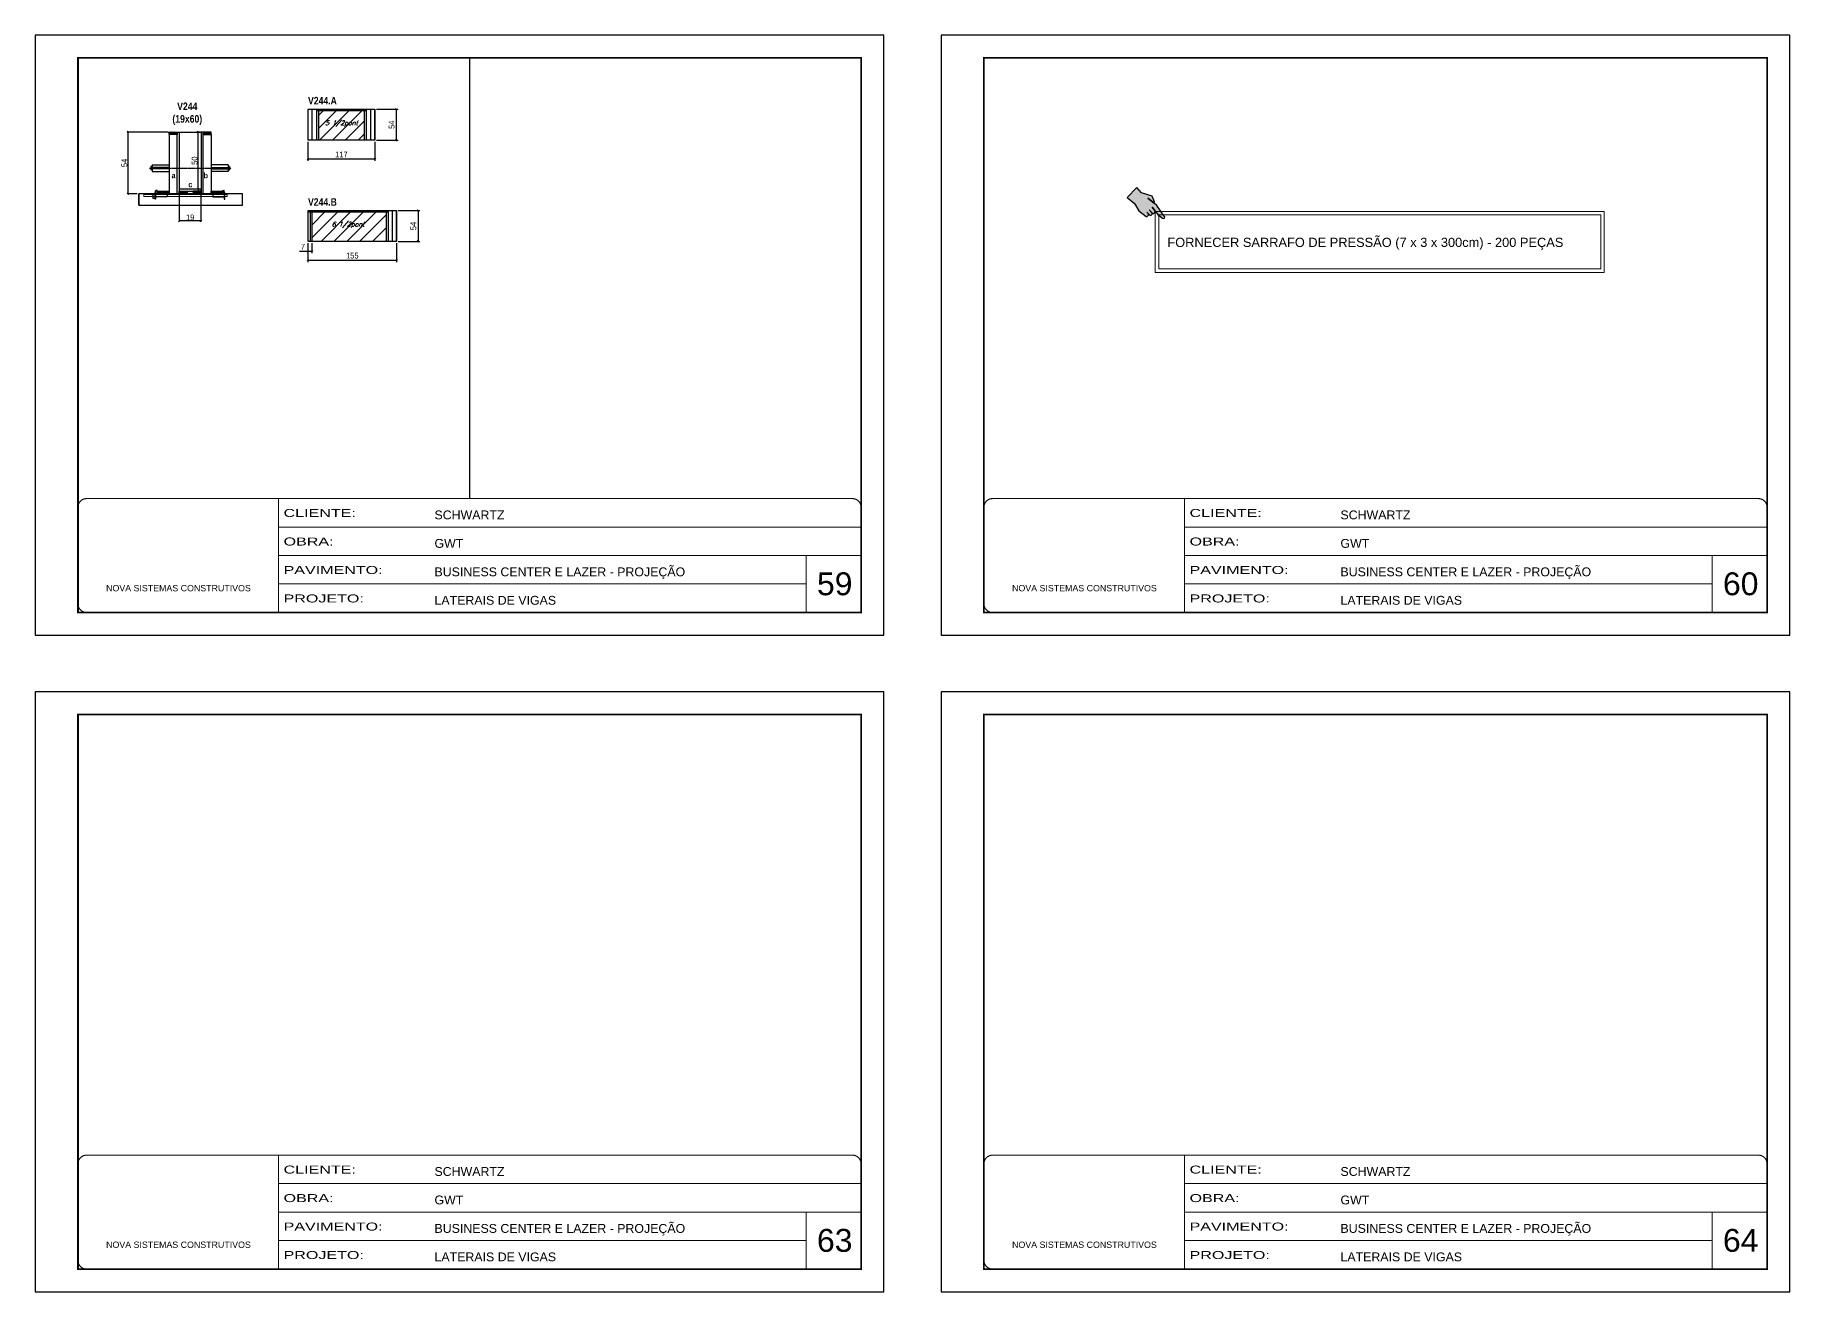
# Model space of a CAD drawing. Extents: x 2603 to 22413, y 1253 to 30260.
# Drawn here: x 5773 to 8843, y 11591 to 13789 of the extents above; entities that cross this region are included whole.
import ezdxf

# ---------------------------------------------------------------- set-up
doc = ezdxf.new("R2010")
doc.units = 0
for name, pattern in [('CONTINUO', [0]), ('DASHED', [0.75, 0.5, -0.25]), ('HIDDEN', [0.375, 0.25, -0.125])]:
    doc.linetypes.add(name, pattern=pattern)
for name, color, linetype in [('barrote', 251, 'Continuous'), ('COTA', 241, 'Continuous'), ('detalhes', 4, 'Continuous'), ('NOMENCLATURA', 7, 'Continuous'), ('Painéis', 200, 'Continuous'), ('presilha', 1, 'Continuous'), ('REGUA-80', 111, 'Continuous'), ('SARR_2.2x10', 60, 'Continuous'), ('SARR_2.2x7', 40, 'Continuous'), ('SARR_3.5x7', 81, 'Continuous'), ('TENSOR', 3, 'Continuous'), ('texto', 7, 'Continuous'), ('va165-sec', 5, 'DASHED')]:
    doc.layers.add(name, color=color, linetype=linetype)
for name, color, linetype, lineweight in [('CARIMBO', 255, 'Continuous', 9), ('CONCRETO', 251, 'Continuous', 25), ('contorno de painel', 7, 'Continuous', 13), ('Folhas', 255, 'Continuous', 9), ('Hachura', 251, 'Continuous', 9), ('SARRAFO DE PRESSAO', 251, 'DASHED', 9), ('SCO-___-LAJ', 2, 'Continuous', 0)]:
    doc.layers.add(name, color=color, linetype=linetype, lineweight=lineweight)
doc.layers.add('Laje_Perimetro', color=7, linetype='Continuous', plot=False)
doc.styles.add('ARIAL', font='arial.ttf')
doc.styles.add('COTA TECNICA', font='techl___.ttf', dxfattribs={"height": 10})
doc.styles.add('COTA TECNICA 2X', font='techl___.ttf', dxfattribs={"height": 10})
doc.styles.add('Romans', font='romans.shx')
doc.styles.add('TECNICA', font='techb___.ttf', dxfattribs={"height": 10})
doc.styles.add('Tecnologia', font='')
doc.styles.get('Tecnologia').set_extended_font_data('Forgotten Futurist')
doc.dimstyles.new('PAINEL', dxfattribs={"dimtxt": 10, "dimasz": 3, "dimexe": 3, "dimexo": 3, "dimgap": 3, "dimtad": 1, "dimdec": 1, "dimzin": 12, "dimdsep": 46, "dimtxsty": 'COTA TECNICA', "dimblk1": 'OBLIQUE', "dimblk2": 'OBLIQUE', "dimsah": 1, "dimcen": 0.9, "dimclrd": 4, "dimclre": 4, "dimclrt": 240, "dimadec": 1, "dimazin": 3, "dimtfac": 1, "dimtdec": 1, "dimtmove": 0, "dimatfit": 3, "dimfxl": 1, "dimtolj": 1, "dimtzin": 12, "dimarcsym": 0})
doc.dimstyles.new('SECAO', dxfattribs={"dimscale": 0.333333, "dimtxt": 5, "dimasz": 9, "dimexe": 3, "dimexo": 3, "dimgap": 3, "dimtad": 1, "dimdec": 1, "dimlfac": 0.5, "dimzin": 12, "dimdsep": 46, "dimtxsty": 'COTA TECNICA 2X', "dimblk1": 'OBLIQUE', "dimblk2": 'OBLIQUE', "dimsah": 1, "dimcen": 0.9, "dimclrd": 4, "dimclre": 4, "dimclrt": 240, "dimadec": 1, "dimazin": 3, "dimtfac": 1, "dimtdec": 1, "dimtmove": 0, "dimatfit": 3, "dimfxl": 1, "dimtolj": 1, "dimtzin": 12, "dimarcsym": 0})
pattern_1 = [(135, (39260.7629, -110000.6671), (-1.122532015, -1.122532015), [])]

# ---------------------------------------------------------------- blocks, each defined once
blk = doc.blocks.new('9999999999')
at = {"color": 30, "linetype": 'CONTINUO'}
for p, q in [((98564.6, 34230.2), (98564.6, 34429.4)), ((98564.6, 34379.6), (99584, 34379.6)), ((98564.6, 34329.8), (99488, 34329.8)), ((99584, 34329.8), (99488, 34329.8)), ((99488, 34329.8), (99488, 34230.2)), ((98564.6, 34280), (99488, 34280))]:
    blk.add_line(p, q, dxfattribs=at)
at = {"color": 30, "linetype": 'CONTINUO', "const_width": 2}
blk.add_lwpolyline([(99584, 34230.2), (99584, 34414.4, 0.414214), (99569, 34429.4), (98229, 34429.4, 0.414214), (98214, 34414.4), (98214, 34245.2, 0.414214), (98229, 34230.2), (99584, 34230.2)], format="xyb", dxfattribs=at)
at = {"layer": 'Folhas'}
blk.add_lwpolyline([(98139, 34190.2), (99624, 34190.2), (99624, 35240.2), (98139, 35240.2)], close=True, dxfattribs=at)
at = {"layer": 'Folhas', "color": 30, "const_width": 3}
blk.add_lwpolyline([(98214, 34230.2), (99584, 34230.2), (99584, 35200.2), (98214, 35200.2)], close=True, dxfattribs=at)
at = {"color": 7, "linetype": 'Continuous', "ltscale": 5, "style": 'ARIAL'}
for s, height, p in [('SCHWARTZ', 15.48, (98837.7, 34393.1)), ('GWT', 15.48, (98837.7, 34343.3)), ('BUSINESS CENTER E LAZER - PROJEÇÃO', 15.483, (98837.7, 34293.5)), ('NOVA SISTEMAS CONSTRUTIVOS', 11.059, (98263.2, 34267.2)), ('LATERAIS DE VIGAS', 15.483, (98837.7, 34243.7))]:
    blk.add_text(s, height=height, dxfattribs=at).set_placement(p)
at = {"layer": 'Folhas', "color": 7, "style": 'Tecnologia', "width": 1.5}
for s, p in [('CLIENTE:', (98573.7, 34397.2)), ('OBRA:', (98573.7, 34347.3)), ('PAVIMENTO:', (98573.7, 34297.5)), ('PROJETO:', (98573.7, 34247.7))]:
    blk.add_text(s, height=14, dxfattribs=at).set_placement(p)
blk = doc.blocks.new('_Oblique')
at = {"color": 0, "linetype": 'ByBlock', "lineweight": -2}
blk.add_line((-0.5, -0.5), (0.5, 0.5), dxfattribs=at)
blk = doc.blocks.new('*D1517')
at = {"layer": 'COTA', "color": 4, "linetype": 'ByBlock', "lineweight": -2, "transparency": 16777216}
for p, q in [((6250.4, 13602.3), (6250.4, 13569.3)), ((6367.4, 13602.3), (6367.4, 13569.3)), ((6367.4, 13572.3), (6250.4, 13572.3))]:
    blk.add_line(p, q, dxfattribs=at)
at = {"layer": 'Defpoints', "color": 0, "linetype": 'ByBlock', "transparency": 16777216}
for p in [(6250.4, 13605.3), (6367.4, 13605.3), (6250.4, 13572.3)]:
    blk.add_point(p, dxfattribs=at)
at = {"layer": 'COTA', "color": 4, "linetype": 'ByBlock', "lineweight": -2, "transparency": 16777216, "xscale": 3, "yscale": 3, "zscale": 3, "rotation": 180}
blk.add_blockref('_Oblique', (6250.4, 13572.3), dxfattribs=at)
at = {"layer": 'COTA', "color": 4, "linetype": 'ByBlock', "lineweight": -2, "transparency": 16777216, "xscale": 3, "yscale": 3, "zscale": 3}
blk.add_blockref('_Oblique', (6367.4, 13572.3), dxfattribs=at)
at = {"layer": 'COTA', "color": 240, "linetype": 'ByBlock', "transparency": 16777216, "insert": (6308.9, 13580.4), "char_height": 10, "attachment_point": 5, "style": 'COTA TECNICA'}
blk.add_mtext('\\A1;117', dxfattribs=at)
blk = doc.blocks.new('*D1518')
at = {"layer": 'COTA', "color": 4, "linetype": 'ByBlock', "lineweight": -2, "transparency": 16777216}
for p, q in [((6370.4, 13659.3), (6407.9, 13659.3)), ((6404.9, 13659.3), (6404.9, 13605.3)), ((6370.4, 13605.3), (6407.9, 13605.3))]:
    blk.add_line(p, q, dxfattribs=at)
at = {"layer": 'Defpoints', "color": 0, "linetype": 'ByBlock', "transparency": 16777216}
for p in [(6367.4, 13659.3), (6367.4, 13605.3), (6404.9, 13605.3)]:
    blk.add_point(p, dxfattribs=at)
at = {"layer": 'COTA', "color": 4, "linetype": 'ByBlock', "lineweight": -2, "transparency": 16777216, "xscale": 3, "yscale": 3, "zscale": 3}
for p, rotation in [((6404.9, 13659.3), 90), ((6404.9, 13605.3), 270)]:
    blk.add_blockref('_Oblique', p, dxfattribs=dict(at, rotation=rotation))
at = {"layer": 'COTA', "color": 240, "linetype": 'ByBlock', "transparency": 16777216, "insert": (6396.8, 13632.3), "char_height": 10, "attachment_point": 5, "rotation": 90, "style": 'COTA TECNICA'}
blk.add_mtext('\\A1;54', dxfattribs=at)
blk = doc.blocks.new('*D1519')
at = {"layer": 'COTA', "color": 4, "linetype": 'ByBlock', "lineweight": -2, "transparency": 16777216}
for p, q in [((6250.4, 13425.1), (6250.4, 13392.1)), ((6405.4, 13425.1), (6405.4, 13392.1)), ((6405.4, 13395.1), (6250.4, 13395.1))]:
    blk.add_line(p, q, dxfattribs=at)
at = {"layer": 'Defpoints', "color": 0, "linetype": 'ByBlock', "transparency": 16777216}
for p in [(6250.4, 13428.1), (6405.4, 13428.1), (6250.4, 13395.1)]:
    blk.add_point(p, dxfattribs=at)
at = {"layer": 'COTA', "color": 4, "linetype": 'ByBlock', "lineweight": -2, "transparency": 16777216, "xscale": 3, "yscale": 3, "zscale": 3, "rotation": 180}
blk.add_blockref('_Oblique', (6250.4, 13395.1), dxfattribs=at)
at = {"layer": 'COTA', "color": 4, "linetype": 'ByBlock', "lineweight": -2, "transparency": 16777216, "xscale": 3, "yscale": 3, "zscale": 3}
blk.add_blockref('_Oblique', (6405.4, 13395.1), dxfattribs=at)
at = {"layer": 'COTA', "color": 240, "linetype": 'ByBlock', "transparency": 16777216, "insert": (6327.9, 13403.3), "char_height": 10, "attachment_point": 5, "style": 'COTA TECNICA'}
blk.add_mtext('\\A1;155', dxfattribs=at)
blk = doc.blocks.new('*D1520')
at = {"layer": 'COTA', "color": 4, "linetype": 'ByBlock', "lineweight": -2, "transparency": 16777216}
for p, q in [((6408.4, 13482.1), (6445.9, 13482.1)), ((6442.9, 13482.1), (6442.9, 13428.1)), ((6408.4, 13428.1), (6445.9, 13428.1))]:
    blk.add_line(p, q, dxfattribs=at)
at = {"layer": 'Defpoints', "color": 0, "linetype": 'ByBlock', "transparency": 16777216}
for p in [(6405.4, 13482.1), (6405.4, 13428.1), (6442.9, 13428.1)]:
    blk.add_point(p, dxfattribs=at)
at = {"layer": 'COTA', "color": 4, "linetype": 'ByBlock', "lineweight": -2, "transparency": 16777216, "xscale": 3, "yscale": 3, "zscale": 3}
for p, rotation in [((6442.9, 13482.1), 90), ((6442.9, 13428.1), 270)]:
    blk.add_blockref('_Oblique', p, dxfattribs=dict(at, rotation=rotation))
at = {"layer": 'COTA', "color": 240, "linetype": 'ByBlock', "transparency": 16777216, "insert": (6434.8, 13455.1), "char_height": 10, "attachment_point": 5, "rotation": 90, "style": 'COTA TECNICA'}
blk.add_mtext('\\A1;54', dxfattribs=at)
blk = doc.blocks.new('*D1521')
at = {"layer": 'COTA', "color": 4, "linetype": 'ByBlock', "lineweight": -2, "transparency": 16777216}
for p, q in [((6250.4, 13425.1), (6250.4, 13407.8)), ((6257.4, 13425.1), (6257.4, 13407.8)), ((6250.4, 13410.8), (6235.7, 13410.8)), ((6257.4, 13410.8), (6250.4, 13410.8))]:
    blk.add_line(p, q, dxfattribs=at)
at = {"layer": 'Defpoints', "color": 0, "linetype": 'ByBlock', "transparency": 16777216}
for p in [(6250.4, 13428.1), (6257.4, 13428.1), (6250.4, 13410.8)]:
    blk.add_point(p, dxfattribs=at)
at = {"layer": 'COTA', "color": 4, "linetype": 'ByBlock', "lineweight": -2, "transparency": 16777216, "xscale": 3, "yscale": 3, "zscale": 3, "rotation": 180}
blk.add_blockref('_Oblique', (6250.4, 13410.8), dxfattribs=at)
at = {"layer": 'COTA', "color": 4, "linetype": 'ByBlock', "lineweight": -2, "transparency": 16777216, "xscale": 3, "yscale": 3, "zscale": 3}
blk.add_blockref('_Oblique', (6257.4, 13410.8), dxfattribs=at)
at = {"layer": 'COTA', "color": 240, "linetype": 'ByBlock', "transparency": 16777216, "insert": (6241.6, 13418.9), "char_height": 10, "attachment_point": 5, "style": 'COTA TECNICA'}
blk.add_mtext('\\A1;7', dxfattribs=at)
blk = doc.blocks.new('*D275')
at = {"layer": 'COTA', "color": 4, "lineweight": -2, "transparency": 16777216}
for p, q in [((6025.2, 13510.5), (6025.2, 13463)), ((6063.2, 13510.5), (6063.2, 13463)), ((6063.2, 13464), (6025.2, 13464))]:
    blk.add_line(p, q, dxfattribs=at)
at = {"layer": 'Defpoints', "color": 0, "transparency": 16777216}
for p in [(6025.2, 13511.5), (6063.2, 13511.5), (6025.2, 13464)]:
    blk.add_point(p, dxfattribs=at)
at = {"layer": 'COTA', "color": 4, "lineweight": -2, "transparency": 16777216, "xscale": 3, "yscale": 3, "zscale": 3, "rotation": 180}
blk.add_blockref('_Oblique', (6025.2, 13464), dxfattribs=at)
at = {"layer": 'COTA', "color": 4, "lineweight": -2, "transparency": 16777216, "xscale": 3, "yscale": 3, "zscale": 3}
blk.add_blockref('_Oblique', (6063.2, 13464), dxfattribs=at)
at = {"layer": 'COTA', "color": 240, "transparency": 16777216, "insert": (6044.2, 13470.1), "char_height": 10, "attachment_point": 5, "style": 'COTA TECNICA 2X'}
blk.add_mtext('\\A1;19', dxfattribs=at)
blk = doc.blocks.new('PRESILHA METÁLICA 1')
at = {"layer": 'presilha'}
for p, q in [((0, 13), (6, 13)), ((0, 13), (0, 0)), ((6, 0), (0, 0)), ((6, 15.5), (7.5, 15.5)), ((6, -2.5), (6, 15.5)), ((6, 13), (6, 0)), ((7.5, 10.6), (7.5, 19.9)), ((7.5, 15.5), (7.5, -2.5)), ((37.5, 4.1), (7.5, 4.1)), ((12, 21), (8.6, 21)), ((9, 11.6), (9, 18.9)), ((12, 19.5), (9.6, 19.5)), ((37.5, 11), (9.6, 11)), ((12, 21), (12, 19.5)), ((37.5, 11), (37.5, 4.1)), ((7.5, -2.5), (6, -2.5))]:
    blk.add_line(p, q, dxfattribs=at)
for centre, radius, start, end in [((8.6, 19.9), 1.14, 90, 180), ((9.6, 18.9), 0.57, 90, 180), ((9.6, 11.6), 0.57, 180, 270)]:
    blk.add_arc(centre, radius, start, end, dxfattribs=at)
blk = doc.blocks.new('PRESILHA METÁLICA 2')
at = {"layer": 'presilha'}
for p, q in [((-30.8, 13.5), (-30.8, 6.6)), ((-30.8, 13.5), (-2.8, 13.5)), ((-30.8, 6.6), (-0.8, 6.6)), ((-5.2, 23.5), (-5.2, 22)), ((-5.2, 23.5), (-1.9, 23.5)), ((-5.2, 22), (-2.8, 22)), ((-2.2, 14.1), (-2.2, 21.4)), ((0.8, 18), (-0.8, 18)), ((-0.8, 18), (-0.8, 0)), ((-0.8, 0), (0.8, 0)), ((-0.8, 14.6), (-0.8, 22.4)), ((0.8, 0), (0.8, 18))]:
    blk.add_line(p, q, dxfattribs=at)
for centre, radius, start, end in [((-2.8, 21.4), 0.57, 0, 90), ((-2.8, 14.1), 0.57, 270, 0), ((-1.9, 22.4), 1.14, 0, 90)]:
    blk.add_arc(centre, radius, start, end, dxfattribs=at)
blk = doc.blocks.new('*D276')
at = {"layer": 'COTA', "color": 4, "lineweight": -2, "transparency": 16777216}
for p, q in [((6006.6, 13619.5), (5934.3, 13619.5)), ((5935.3, 13619.5), (5935.3, 13511.5)), ((5951.4, 13511.5), (5934.3, 13511.5))]:
    blk.add_line(p, q, dxfattribs=at)
at = {"layer": 'Defpoints', "color": 0, "transparency": 16777216}
for p in [(6007.6, 13619.5), (5935.3, 13511.5), (5952.4, 13511.5)]:
    blk.add_point(p, dxfattribs=at)
at = {"layer": 'COTA', "color": 4, "lineweight": -2, "transparency": 16777216, "xscale": 3, "yscale": 3, "zscale": 3}
for p, rotation in [((5935.3, 13619.5), 90), ((5935.3, 13511.5), 270)]:
    blk.add_blockref('_Oblique', p, dxfattribs=dict(at, rotation=rotation))
at = {"layer": 'COTA', "color": 240, "transparency": 16777216, "insert": (5929.2, 13565.5), "char_height": 10, "attachment_point": 5, "rotation": 90, "style": 'COTA TECNICA 2X'}
blk.add_mtext('\\A1;54', dxfattribs=at)
blk = doc.blocks.new('*D1466')
at = {"layer": 'COTA', "color": 4, "lineweight": -2, "transparency": 16777216}
for p, q in [((6062.2, 13619.5), (6057.2, 13619.5)), ((6058.2, 13519.5), (6058.2, 13619.5)), ((6062.2, 13519.5), (6057.2, 13519.5))]:
    blk.add_line(p, q, dxfattribs=at)
at = {"layer": 'Defpoints', "color": 0, "transparency": 16777216}
for p in [(6058.2, 13619.5), (6063.2, 13619.5), (6063.2, 13519.5)]:
    blk.add_point(p, dxfattribs=at)
at = {"layer": 'COTA', "color": 4, "lineweight": -2, "transparency": 16777216, "xscale": 3, "yscale": 3, "zscale": 3}
for p, rotation in [((6058.2, 13619.5), 90), ((6058.2, 13519.5), 270)]:
    blk.add_blockref('_Oblique', p, dxfattribs=dict(at, rotation=rotation))
at = {"layer": 'COTA', "color": 240, "transparency": 16777216, "insert": (6052, 13569.5), "char_height": 10, "attachment_point": 5, "rotation": 90, "style": 'COTA TECNICA 2X'}
blk.add_mtext('\\A1;50', dxfattribs=at)
blk = doc.blocks.new('INDICADOR')
at = {"layer": 'va165-sec', "ltscale": 100}
blk.add_hatch(color=61, dxfattribs=at).paths.add_polyline_path([(-59.7, -24.5), (-37.5, -24.3), (-35.4, -22.8), (-34.7, -18.5), (-36.9, -15.9), (-32.1, -16.5), (-29.9, -15.1), (-29.3, -11.2), (-31.5, -8.9), (-29.5, -9.3), (-27.5, -7.7), (-26.6, -3.4), (-28.9, -0.4), (-18.5, -2.8), (-3.7, -3.1), (-0.7, -1.9), (0, 0), (-1.3, 2.8), (-2.9, 3.5), (-33.7, 13.2), (-42.6, 13.1), (-44, 16), (-56.7, 23.9), (-82.1, 13.8), (-99.5, 16.7), (-102.1, -17), (-79.1, -17.5)])
at = {"layer": 'REGUA-80', "color": 1}
blk.add_lwpolyline([(-102.1, -17), (-79.1, -17.5), (-59.7, -24.5), (-37.5, -24.3), (-35.4, -22.8), (-34.7, -18.5), (-36.9, -15.9), (-43.1, -15.1), (-32.1, -16.5), (-29.9, -15.1), (-29.3, -11.2), (-31.5, -8.9), (-41.5, -7), (-29.5, -9.3), (-27.5, -7.7), (-26.6, -3.4), (-28.9, -0.4), (-39.8, 2.2), (-18.5, -2.8), (-3.7, -3.1), (-0.7, -1.9), (0, 0), (-1.3, 2.8), (-2.9, 3.5), (-33.7, 13.2), (-42.6, 13.1), (-61.9, 12.9), (-42.6, 13.1), (-44, 16), (-56.7, 23.9), (-82.1, 13.8), (-99.5, 16.7), (-102.1, -17)], dxfattribs=at)
blk = doc.blocks.new('DEDADA')
at = {"linetype": 'Continuous', "ltscale": 100, "xscale": 0.5000000000004939, "yscale": 0.5000000000004939, "zscale": 0.5000000000004939, "rotation": 321.5463332659798}
blk.add_blockref('INDICADOR', (63.1, 17), dxfattribs=at)

msp = doc.modelspace()

# ---------------------------------------------------------------- hatches: boundary and pattern name
at = {"layer": 'Hachura', "linetype": 'ByBlock'}
h = msp.add_hatch(dxfattribs=at)
h.set_pattern_fill('ANSI31', color=256, scale=5)
h.set_pattern_definition([(45, (-126418.031, -5371.03), (-11.2253202, 11.2253202), [])])
h.paths.add_polyline_path([(6386.94, 13428.09), (6386.94, 13479.89), (6257.44, 13479.89), (6257.44, 13428.09)])
h.paths.add_polyline_path([(6348.94, 13605.28), (6348.94, 13657.08), (6268.94, 13657.08), (6268.94, 13605.28)])
h.paths.add_polyline_path([(6284.14, 13449.1), (6351.38, 13449.1), (6356.88, 13465.07), (6289.64, 13465.07)], flags=24)
h.paths.add_polyline_path([(6272.57, 13626.29), (6340.19, 13626.29), (6345.69, 13642.27), (6278.07, 13642.27)], flags=24)
at = {"layer": 'SARR_2.2x10'}
h = msp.add_hatch(dxfattribs=at)
h.set_pattern_fill('ANSI31', color=256, scale=0.5, angle=90)
h.set_pattern_definition([(135, (39181.1629, -110000.6671), (-1.122532015, -1.122532015), [])])
h.paths.add_polyline_path([(5987.62, 13515.9), (5987.62, 13511.5), (6007.62, 13511.5), (6007.62, 13515.9)])
h = msp.add_hatch(dxfattribs=at)
h.set_pattern_fill('ANSI31', color=256, scale=0.5, angle=90)
h.set_pattern_definition([(135, (39274.3629, -110000.6671), (-1.122532015, -1.122532015), [])])
h.paths.add_polyline_path([(6080.82, 13515.9), (6080.82, 13511.5), (6100.82, 13511.5), (6100.82, 13515.9)])
at = {"layer": 'SARR_2.2x7'}
h = msp.add_hatch(dxfattribs=at)
h.set_pattern_fill('ANSI31', color=256, scale=0.5, angle=90)
h.set_pattern_definition([(135, (39175.1629, -109897.0671), (-1.122532015, -1.122532015), [])])
h.paths.add_polyline_path([(6021.62, 13619.5), (6021.62, 13615.1), (6007.62, 13615.1), (6007.62, 13619.5)])
h = msp.add_hatch(dxfattribs=at)
h.set_pattern_fill('ANSI31', color=256, scale=0.5, angle=90)
h.set_pattern_definition([(135, (39195.1629, -109897.0671), (-1.122532015, -1.122532015), [])])
h.paths.add_polyline_path([(6066.82, 13619.5), (6066.82, 13615.1), (6080.82, 13615.1), (6080.82, 13619.5)])
h = msp.add_hatch(dxfattribs=at)
h.set_pattern_fill('ANSI31', color=256, scale=0.5, angle=90)
h.set_pattern_definition(pattern_1)
h.paths.add_polyline_path([(6039.22, 13511.5), (6039.22, 13515.9), (6025.22, 13515.9), (6025.22, 13511.5)])
h = msp.add_hatch(dxfattribs=at)
h.set_pattern_fill('ANSI31', color=256, scale=0.5, angle=90)
h.set_pattern_definition(pattern_1)
h.paths.add_polyline_path([(6049.22, 13515.9), (6049.22, 13511.5), (6063.22, 13511.5), (6063.22, 13515.9)])

# ---------------------------------------------------------------- linework, layer by layer
at = {"ltscale": 3}
for p, q in [((5975.62, 13559.35), (5975.62, 13553.35)), ((5977.62, 13559.35), (5975.62, 13559.35)), ((5977.62, 13553.35), (5975.62, 13553.35)), ((5977.62, 13562.35), (5977.62, 13550.35)), ((5977.62, 13562.35), (6007.62, 13562.35)), ((6007.62, 13557.35), (5977.62, 13557.35)), ((6007.62, 13555.35), (5977.62, 13555.35)), ((5977.62, 13550.35), (6007.62, 13550.35)), ((6110.82, 13562.35), (6080.82, 13562.35)), ((6080.82, 13557.35), (6110.82, 13557.35)), ((6080.82, 13555.35), (6110.82, 13555.35)), ((6110.82, 13550.35), (6080.82, 13550.35)), ((6110.82, 13562.35), (6110.82, 13550.35)), ((6112.82, 13559.35), (6110.82, 13559.35)), ((6110.82, 13553.35), (6112.82, 13553.35)), ((6112.82, 13559.35), (6112.82, 13553.35))]:
    msp.add_line(p, q, dxfattribs=at)
at = {"layer": 'barrote'}
msp.add_lwpolyline([(5954.17, 13491.5), (6136.09, 13491.5), (6136.09, 13511.5), (5954.17, 13511.5)], close=True, dxfattribs=at)
at = {"layer": 'CONCRETO', "linetype": 'Continuous'}
msp.add_line((6025.22, 13619.5), (6063.22, 13619.5), dxfattribs=at)
at = {"layer": 'contorno de painel', "color": 1}
for points in [[(7732.67, 13480.76), (8518.25, 13480.76), (8518.25, 13373.87), (7732.67, 13373.87)], [(7738.93, 13474.5), (8511.99, 13474.5), (8511.99, 13380.13), (7738.93, 13380.13)]]:
    msp.add_lwpolyline(points, close=True, dxfattribs=at)
at = {"layer": 'COTA', "linetype": 'ByBlock'}
msp.add_line((6532.97, 13749.12), (6532.97, 12978.37), dxfattribs=at)
at = {"layer": 'detalhes', "color": 250}
msp.add_line((5954.17, 13491.5), (5954.17, 13511.5), dxfattribs=at)
at = {"layer": 'Laje_Perimetro'}
for points in [[(7257.97, 13789.12), (5772.97, 13789.12), (5772.97, 12739.12), (7257.97, 12739.12)], [(8842.97, 13789.12), (7357.97, 13789.12), (7357.97, 12739.12), (8842.97, 12739.12)], [(7257.97, 12640.55), (5772.97, 12640.55), (5772.97, 11590.55), (7257.97, 11590.55)], [(8842.97, 12640.55), (7357.97, 12640.55), (7357.97, 11590.55), (8842.97, 11590.55)]]:
    msp.add_lwpolyline(points, close=True, dxfattribs=at)
at = {"layer": 'Painéis', "linetype": 'Continuous'}
for p, q in [((6367.44, 13605.28), (6367.44, 13659.28)), ((6405.44, 13428.09), (6405.44, 13482.09))]:
    msp.add_line(p, q, dxfattribs=at)
for points in [[(6250.44, 13659.28), (6367.44, 13659.28), (6367.44, 13605.28), (6250.44, 13605.28)], [(6021.62, 13511.5), (6021.62, 13619.5), (6025.22, 13619.5), (6025.22, 13511.5)], [(6066.82, 13511.5), (6066.82, 13619.5), (6063.22, 13619.5), (6063.22, 13511.5)], [(6063.22, 13519.5), (6025.22, 13519.5), (6025.22, 13515.9), (6063.22, 13515.9)], [(6250.44, 13482.09), (6405.44, 13482.09), (6405.44, 13428.09), (6250.44, 13428.09)]]:
    msp.add_lwpolyline(points, close=True, dxfattribs=at)
at = {"layer": 'SARR_2.2x10'}
for points in [[(5987.62, 13515.9), (6007.62, 13515.9), (6007.62, 13511.5), (5987.62, 13511.5)], [(6080.82, 13515.9), (6100.82, 13515.9), (6100.82, 13511.5), (6080.82, 13511.5)]]:
    msp.add_lwpolyline(points, close=True, dxfattribs=at)
at = {"layer": 'SARR_2.2x7', "linetype": 'Continuous'}
for p, q in [((6257.44, 13605.28), (6257.44, 13659.28)), ((6265.44, 13657.08), (6352.44, 13657.08)), ((6360.44, 13605.28), (6360.44, 13659.28)), ((6250.44, 13479.89), (6390.44, 13479.89)), ((6398.44, 13428.09), (6398.44, 13482.09))]:
    msp.add_line(p, q, dxfattribs=at)
at = {"layer": 'SARR_2.2x7', "linetype": 'HIDDEN'}
msp.add_line((6257.44, 13428.09), (6257.44, 13482.09), dxfattribs=at)
at = {"layer": 'SARR_2.2x7', "elevation": 0}
for points in [[(6007.62, 13619.5), (6021.62, 13619.5), (6021.62, 13615.1), (6007.62, 13615.1)], [(6080.82, 13619.5), (6066.82, 13619.5), (6066.82, 13615.1), (6080.82, 13615.1)]]:
    msp.add_lwpolyline(points, close=True, dxfattribs=at)
at = {"layer": 'SARR_2.2x7'}
for points in [[(6025.22, 13515.9), (6039.22, 13515.9), (6039.22, 13511.5), (6025.22, 13511.5)], [(6063.22, 13515.9), (6049.22, 13515.9), (6049.22, 13511.5), (6063.22, 13511.5)]]:
    msp.add_lwpolyline(points, close=True, dxfattribs=at)
at = {"layer": 'SARR_3.5x7'}
for p, q in [((6265.44, 13659.28), (6265.44, 13605.28)), ((6268.94, 13657.08), (6268.94, 13605.28)), ((6348.94, 13657.08), (6348.94, 13605.28)), ((6352.44, 13659.28), (6352.44, 13605.28)), ((6253.94, 13479.89), (6253.94, 13428.09)), ((6386.94, 13479.89), (6386.94, 13428.09)), ((6390.44, 13482.09), (6390.44, 13428.09))]:
    msp.add_line(p, q, dxfattribs=at)
for points in [[(6021.62, 13615.1), (6007.62, 13615.1), (6007.62, 13511.5), (6021.62, 13511.5)], [(6066.82, 13615.1), (6080.82, 13615.1), (6080.82, 13511.5), (6066.82, 13511.5)]]:
    msp.add_lwpolyline(points, close=True, dxfattribs=at)
at = {"layer": 'SCO-___-LAJ', "color": 1}
msp.add_lwpolyline([(5963.17, 13510.17), (6108.94, 13510.17), (6108.94, 13506.97), (5963.17, 13506.97)], close=True, dxfattribs=at)
at = {"layer": 'TENSOR', "linetype": 'HIDDEN', "ltscale": 0.5}
msp.add_line((5972.62, 13556.35), (6116.13, 13556.35), dxfattribs=at)

# ---------------------------------------------------------------- block references
at = {"lineweight": 5, "xscale": 1.432821714138108, "yscale": 1.432821714138108, "zscale": 0.4776072380460363}
msp.add_blockref('DEDADA', (7658.2, 13444.54), dxfattribs=at)
at = {"layer": 'presilha', "xscale": 0.6666666666666666, "yscale": 0.6666666666666666, "zscale": 0.6666666666666666}
for name, p in [('PRESILHA METÁLICA 1', (5978.76, 13503.54)), ('PRESILHA METÁLICA 2', (6104.5, 13501.87))]:
    msp.add_blockref(name, p, dxfattribs=at)
at = {"layer": 'SARRAFO DE PRESSAO', "color": 6, "linetype": 'ByBlock'}
for p in [(-92366.01, -21451.08), (-90781.01, -21451.08), (-92366.01, -22599.66), (-90781.01, -22599.66)]:
    msp.add_blockref('9999999999', p, dxfattribs=at)

# ---------------------------------------------------------------- texts
at = {"layer": 'CARIMBO', "color": 1, "style": 'ARIAL'}
msp.add_text('FORNECER SARRAFO DE PRESSÃO (7 x 3 x 300cm) - 200 PEÇAS', height=16.0518, dxfattribs=at).set_placement((7753.88, 13418.52))
at = {"layer": 'CARIMBO', "style": 'ARIAL'}
for s, p in [('59', (7140.83, 12809.27)), ('60', (8725.83, 12809.27)), ('63', (7140.83, 11660.69)), ('64', (8725.83, 11660.69))]:
    msp.add_text(s, height=40, dxfattribs=at).set_placement(p)
at = {"layer": 'detalhes', "style": 'TECNICA'}
for s, p in [('a', (6011.75, 13538.84)), ('b', (6067.72, 13538.83)), ('c', (6041.09, 13522.97))]:
    msp.add_text(s, height=9.6, dxfattribs=at).set_placement(p)
at = {"layer": 'NOMENCLATURA', "style": 'TECNICA'}
for s, p in [('V244.A', (6250.44, 13667.8)), ('V244.B', (6250.44, 13490.61))]:
    msp.add_text(s, height=13.2, dxfattribs=at).set_placement(p)
at = {"layer": 'NOMENCLATURA', "insert": (6039.22, 13671.2), "char_height": 13.2, "attachment_point": 2, "style": 'TECNICA'}
msp.add_mtext_dynamic_manual_height_columns('V244\\P(19x60)', width=300.2766, gutter_width=1, heights=[0], dxfattribs=at)
at = {"layer": 'texto', "color": 2, "char_height": 8, "attachment_point": 5, "style": 'Romans'}
for s, insert in [('{\\Q19;\\C256;5 1/2pont}', (6308.94, 13634.28)), ('{\\Q19;\\C256;6 1/2pont}', (6320.44, 13457.09))]:
    msp.add_mtext(s, dxfattribs=dict(at, insert=insert))

# ---------------------------------------------------------------- dimensions: what is measured, and where the dimension line sits
at = {"layer": 'COTA', "linetype": 'ByBlock'}
for base, p1, p2, picture, middle in [((6404.92, 13605.28), (6367.44, 13659.28), (6367.44, 13605.28), '*D1518', (6396.81, 13632.28)), ((6442.92, 13428.09), (6405.44, 13482.09), (6405.44, 13428.09), '*D1520', (6434.81, 13455.09))]:
    dim = msp.add_linear_dim(base=base, p1=p1, p2=p2, angle=90, dimstyle='PAINEL', dxfattribs=at)
    dim.commit()
    dim.dimension.update_dxf_attribs({"geometry": picture, "text_midpoint": middle})
at = {"layer": 'COTA'}
for base, p1, p2, picture, middle in [((5935.31, 13511.5, 0), (6007.62, 13619.5), (5952.41, 13511.5, 0), '*D276', (5929.2, 13565.5, 0)), ((6058.15, 13619.5), (6063.22, 13519.5), (6063.22, 13619.5), '*D1466', (6052.04, 13569.5))]:
    dim = msp.add_linear_dim(base=base, p1=p1, p2=p2, angle=90, dimstyle='SECAO', dxfattribs=at)
    dim.commit()
    dim.dimension.update_dxf_attribs({"geometry": picture, "text_midpoint": middle})
at = {"layer": 'COTA', "linetype": 'ByBlock'}
for base, p1, p2, picture, middle in [((6250.44, 13572.33), (6367.44, 13605.28), (6250.44, 13605.28), '*D1517', (6308.94, 13580.41)), ((6250.44, 13410.79), (6257.44, 13428.09), (6250.44, 13428.09), '*D1521', (6241.58, 13418.86)), ((6250.44, 13395.14), (6405.44, 13428.09), (6250.44, 13428.09), '*D1519', (6327.94, 13403.25))]:
    dim = msp.add_linear_dim(base=base, p1=p1, p2=p2, dimstyle='PAINEL', dxfattribs=at)
    dim.commit()
    dim.dimension.update_dxf_attribs({"geometry": picture, "text_midpoint": middle})
at = {"layer": 'COTA'}
dim = msp.add_linear_dim(base=(6025.22, 13464.03), p1=(6063.22, 13511.5), p2=(6025.22, 13511.5), angle=180, dimstyle='SECAO', dxfattribs=at)
dim.commit()
dim.dimension.update_dxf_attribs({"geometry": '*D275', "text_midpoint": (6044.22, 13464.03), "dimtype": 160})

doc.saveas('drawing.dxf')
